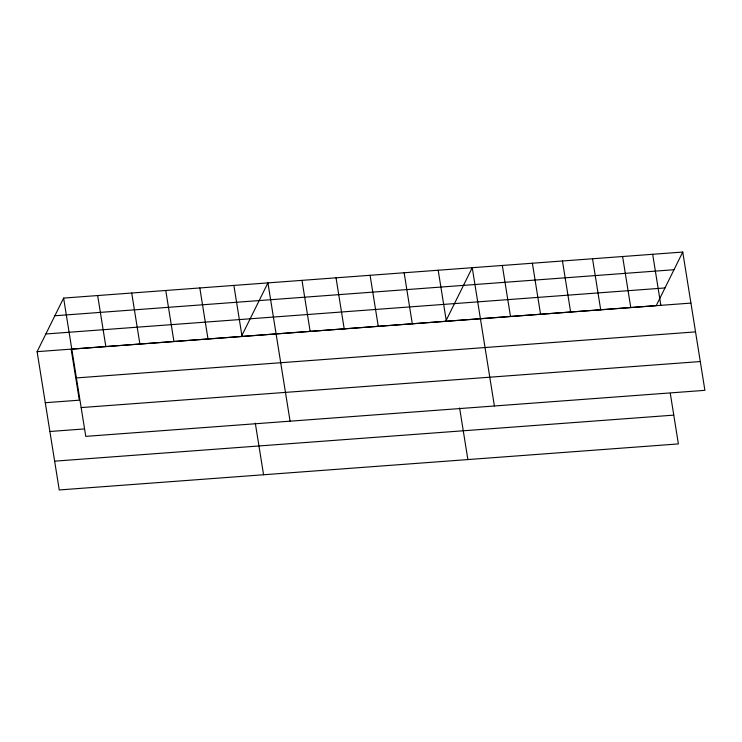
<?xml version="1.0" encoding="UTF-8"?>
<svg xmlns="http://www.w3.org/2000/svg" width="742" height="742" viewBox="0 0 742 742"><rect width="100%" height="100%" fill="white"/><g stroke="black" fill="none" stroke-linecap="round" stroke-linejoin="round"><path stroke-width="1.11" d="M670.304 393.455L678.383 443.92L59.249 489.952L37.1 351.662L63.617 298.08L682.751 252.048L704.9 390.338L85.766 436.37L63.617 298.08M241.419 336.478L267.927 282.887L290.076 421.178M445.729 321.286L472.246 267.695L494.395 405.985M682.751 252.048L656.234 305.63L37.1 351.662M54.862 315.767L674.005 269.726M45.846 333.983L664.99 287.952M71.788 349.13L690.923 303.098M76.398 377.919L695.542 331.887M45.281 402.711L79.329 400.179L71.149 349.13M81.156 407.581L700.29 361.549M49.89 431.501L83.939 428.969M54.639 461.162L673.773 415.13M652.682 254.283L660.853 305.333M622.603 256.519L630.783 307.568M592.533 258.754L600.705 309.804M562.464 260.989L570.635 312.039M532.385 263.225L540.566 314.274M502.315 265.46L510.496 316.509M438.188 270.227L446.369 321.277M459.613 407.961L467.877 459.567M404.14 272.759L412.311 323.809M370.082 275.291L378.262 326.341M336.033 277.823L344.214 328.873M301.985 280.355L310.156 331.405M233.878 285.42L242.05 336.469M255.304 423.153L263.568 474.759M199.821 287.952L208.001 339.001M165.772 290.484L173.943 341.533M131.714 293.016L139.895 344.065M97.666 295.548L105.846 346.597"/></g></svg>
